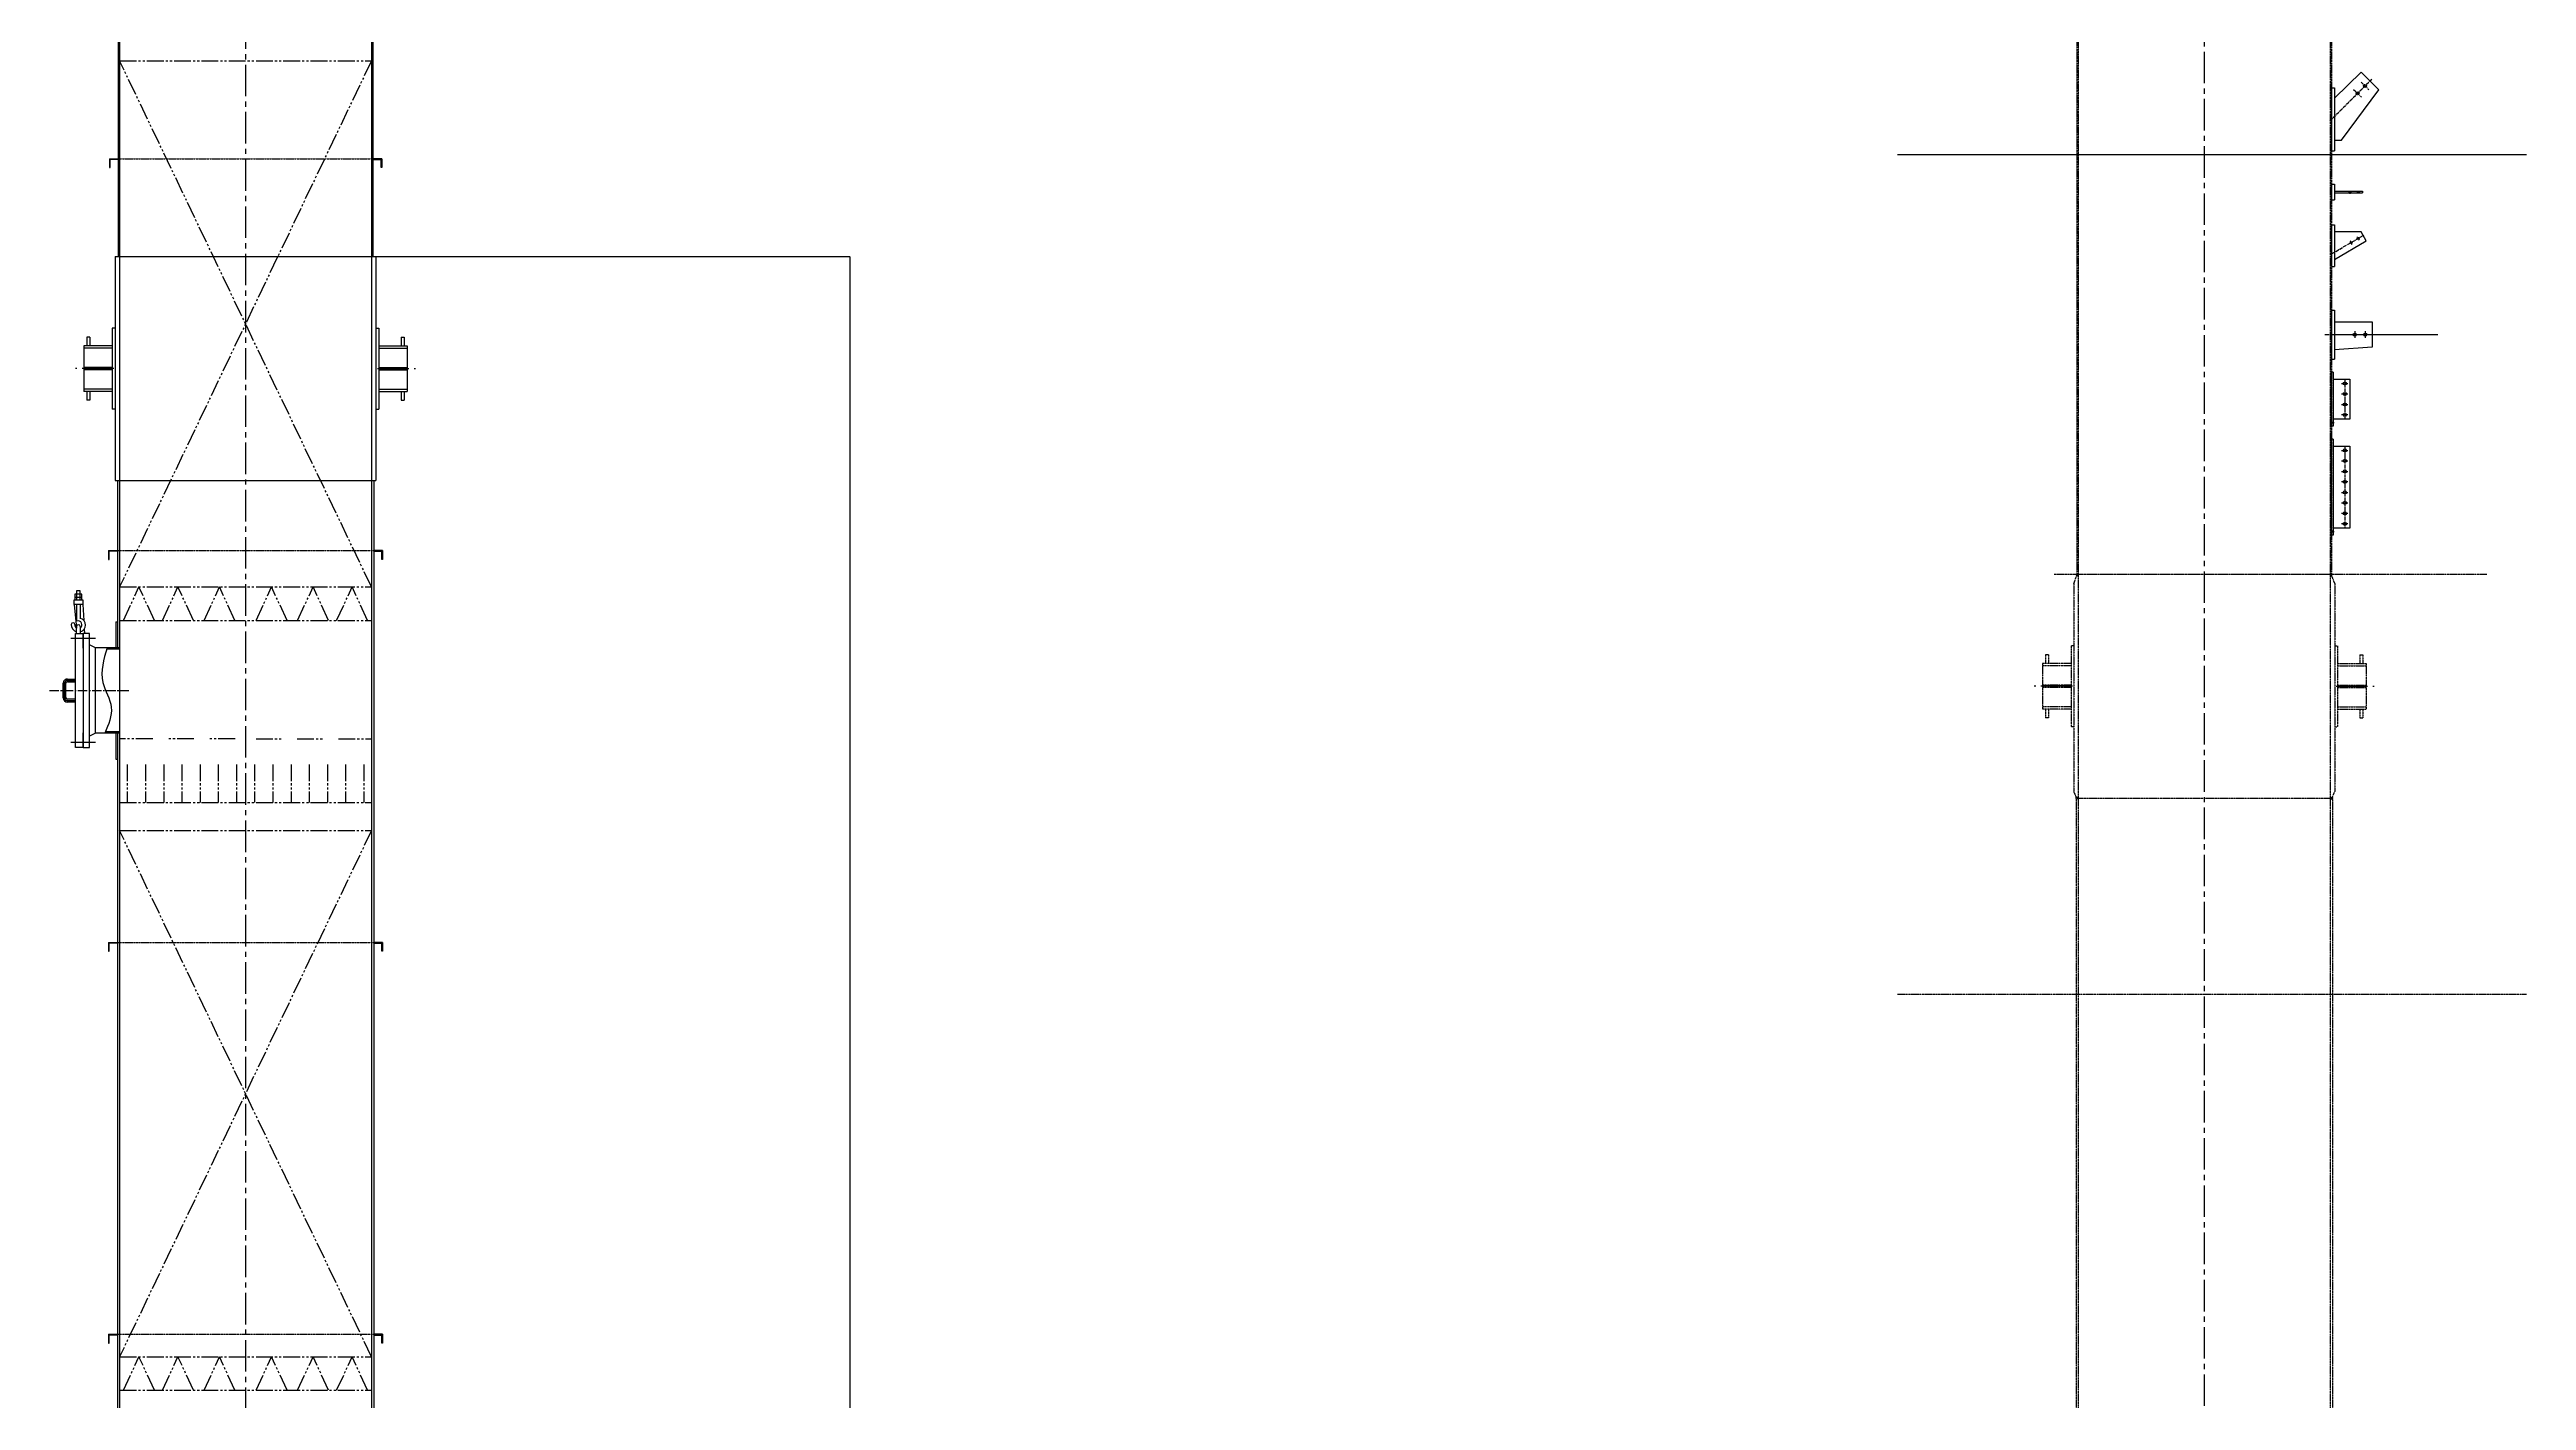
# Model space of a CAD drawing. Extents: x 45567 to 121349, y -17555 to 19241.
# Drawn here: x 83784 to 101482, y -507 to 9145 of the extents above; entities that cross this region are included whole.
import ezdxf

# ---------------------------------------------------------------- set-up
doc = ezdxf.new("R2010")
doc.units = 0
doc.header["$LTSCALE"] = 30
doc.header["$MEASUREMENT"] = 0
for name, pattern in [('CENTER2', [1.125, 0.75, -0.125, 0.125, -0.125]), ('DASHDOT-S', [14, 10, -2, 0, -2]), ('LIDIVIDE', [0.65, 0.4, -0.05, 0.05, -0.05, 0.05, -0.05])]:
    doc.linetypes.add(name, pattern=pattern)
doc.layers.get('DEFPOINTS').update_dxf_attribs({"linetype": 'CONTINUOUS'})
for name, color, linetype in [('1', 2, 'CONTINUOUS'), ('2', 1, 'CONTINUOUS'), ('3', 3, 'CENTER2'), ('4', 3, 'CENTER2'), ('5', 6, 'LIDIVIDE')]:
    doc.layers.add(name, color=color, linetype=linetype)
doc.styles.add('HZ', font='simplex.shx', dxfattribs={"width": 0.75, "bigfont": 'SBTXT.shx'})
doc.dimstyles.new('STANDARD$0', dxfattribs={"dimtxt": 3.2, "dimasz": 2.8, "dimexe": 0.6, "dimexo": 0.6, "dimgap": 1, "dimtad": 1, "dimdec": 0, "dimzin": 0, "dimdsep": 46, "dimtxsty": 'HZ', "dimcen": 0.09, "dimadec": 0, "dimazin": 0, "dimtfac": 1, "dimtdec": 0, "dimtmove": 0, "dimatfit": 3, "dimfxl": 0, "dimtolj": 1, "dimtzin": 0, "dimarcsym": 0})
doc.dimstyles.new('STANDARD$2', dxfattribs={"dimtxt": 3.2, "dimasz": 2.8, "dimexe": 1, "dimexo": 0, "dimgap": 0.4, "dimtad": 1, "dimtih": 1, "dimtoh": 1, "dimdec": 0, "dimzin": 0, "dimdsep": 46, "dimtxsty": 'HZ', "dimcen": 0.75, "dimclrd": 256, "dimclre": 256, "dimclrt": 256, "dimadec": 0, "dimazin": 0, "dimtfac": 1, "dimtdec": 0, "dimtmove": 0, "dimatfit": 3, "dimfxl": 0, "dimtolj": 1, "dimtzin": 0, "dimlwd": -1, "dimlwe": -1, "dimarcsym": 0})

# ---------------------------------------------------------------- blocks, each defined once
blk = doc.blocks.new('*D848')
at = {"layer": '1'}
for start, end in [(268.4729, 269.2263), (269.2425, 269.9959)]:
    blk.add_arc((85185, 25825), 39326, start, end, dxfattribs=at)
for points in [[(84137, -13488), (84137, -13487), (84134, -13487)], [(85182, -13501), (85182, -13502), (85185, -13501)]]:
    blk.add_solid(points, dxfattribs=at)
at = {"layer": 'DEFPOINTS', "color": 0}
for p in [(85185, 14437), (84240, -9524), (84484, -13495), (84046, -16784), (85185, -17094)]:
    blk.add_point(p, dxfattribs=at)
at = {"layer": '1', "insert": (84659, -13498), "char_height": 3.2, "attachment_point": 5, "style": 'HZ'}
blk.add_mtext('\\A1;1.531°', dxfattribs=at)
blk = doc.blocks.new('*D2509')
at = {"layer": '1', "color": 0, "lineweight": -2}
for p, q in [((86117, 7666), (89505, 7666)), ((89505, -16832), (89505, 7663)), ((86951, -16834), (89505, -16834))]:
    blk.add_line(p, q, dxfattribs=at)
at = {"layer": '1', "color": 0}
for points in [[(89504, 7663), (89505, 7663), (89505, 7666)], [(89504, -16832), (89505, -16832), (89505, -16834)]]:
    blk.add_solid(points, dxfattribs=at)
at = {"layer": 'DEFPOINTS', "color": 0}
for p in [(86117, 7666), (89505, 7666), (86950, -16834)]:
    blk.add_point(p, dxfattribs=at)
at = {"layer": '1', "color": 0, "insert": (89502, -4584), "char_height": 3.2, "attachment_point": 5, "rotation": 90, "style": 'HZ'}
blk.add_mtext('\\A1;24500', dxfattribs=at)

msp = doc.modelspace()

# ---------------------------------------------------------------- linework, layer by layer
at = {"layer": '1'}
for p, q in [((84211.840153, 8365.514474), (84274.840153, 8365.514474)), ((84211.840153, 8365.514474), (84211.840153, 8302.514474)), ((84274.840153, 8360.514474), (84216.840153, 8360.514474)), ((84216.840153, 8302.514474), (84216.840153, 8360.514474)), ((84274.840153, 8365.514474), (84274.840153, 8360.514474)), ((86157.840153, 8365.514474), (86094.840153, 8365.514474)), ((86094.840153, 8365.514474), (86094.840153, 8360.514474)), ((86094.840153, 8360.514474), (86152.840153, 8360.514474)), ((86152.840153, 8302.514474), (86152.840153, 8360.514474)), ((86157.840153, 8365.514474), (86157.840153, 8302.514474)), ((96988.95886, 8395.816524), (101482.126577, 8395.816524)), ((84211.840153, 8302.514474), (84216.840153, 8302.514474)), ((86157.840153, 8302.514474), (86152.840153, 8302.514474)), ((100090.124015, 7108.695067), (100849.267064, 7108.695067)), ((84205.840153, 5565.514474), (84268.840153, 5565.514474)), ((84205.840153, 5565.514474), (84205.840153, 5502.514474)), ((84205.840153, 5502.514474), (84210.840153, 5502.514474)), ((84268.840153, 5560.514474), (84210.840153, 5560.514474)), ((84210.840153, 5502.514474), (84210.840153, 5560.514474)), ((84268.840153, 5565.514474), (84268.840153, 5560.514474)), ((86163.840153, 5565.514474), (86100.840153, 5565.514474)), ((86100.840153, 5565.514474), (86100.840153, 5560.514474)), ((86100.840153, 5560.514474), (86158.840153, 5560.514474)), ((86158.840153, 5502.514474), (86158.840153, 5560.514474)), ((86163.840153, 5502.514474), (86158.840153, 5502.514474)), ((86163.840153, 5565.514474), (86163.840153, 5502.514474)), ((84205.840153, 2765.514474), (84268.840153, 2765.514474)), ((84205.840153, 2765.514474), (84205.840153, 2702.514474)), ((84205.840153, 2702.514474), (84210.840153, 2702.514474)), ((84268.840153, 2760.514474), (84210.840153, 2760.514474)), ((84210.840153, 2702.514474), (84210.840153, 2760.514474)), ((84268.840153, 2765.514474), (84268.840153, 2760.514474)), ((86163.840153, 2765.514474), (86100.840153, 2765.514474)), ((86100.840153, 2765.514474), (86100.840153, 2760.514474)), ((86100.840153, 2760.514474), (86158.840153, 2760.514474)), ((86158.840153, 2702.514474), (86158.840153, 2760.514474)), ((86163.840153, 2702.514474), (86158.840153, 2702.514474)), ((86163.840153, 2765.514474), (86163.840153, 2702.514474)), ((84205.840153, -34.485526), (84268.840153, -34.485526)), ((84205.840153, -34.485526), (84205.840153, -97.485526)), ((84205.840153, -97.485526), (84210.840153, -97.485526)), ((84268.840153, -39.485526), (84210.840153, -39.485526)), ((84210.840153, -97.485526), (84210.840153, -39.485526)), ((84268.840153, -34.485526), (84268.840153, -39.485526)), ((86163.840153, -34.485526), (86100.840153, -34.485526)), ((86100.840153, -34.485526), (86100.840153, -39.485526)), ((86100.840153, -39.485526), (86158.840153, -39.485526)), ((86158.840153, -97.485526), (86158.840153, -39.485526)), ((86163.840153, -97.485526), (86158.840153, -97.485526)), ((86163.840153, -34.485526), (86163.840153, -97.485526))]:
    msp.add_line(p, q, dxfattribs=at)
msp.add_spline([(84195.463408, 4870.314474), (84165.3784, 4623.758025), (84225.695188, 4445.982503), (84179.026642, 4260.714474)], degree=3, dxfattribs=at)
at = {"layer": '2'}
for p, q in [((84284.840153, 13665.514474), (84284.840153, -4274.485526)), ((86084.840153, 12198.664474), (86084.840153, -7834.485526)), ((84274.840153, 10010.714474), (84274.840153, 7665.514474)), ((86094.840153, 9929.014474), (86094.840153, 7665.514474)), ((100090.124015, 8872.195708), (100110.124015, 8872.195708)), ((100090.124015, 8872.195708), (100090.124015, 8422.195708)), ((100110.124015, 8797.195708), (100300.124015, 8984.474928)), ((100110.124015, 8872.195708), (100110.124015, 8422.195708)), ((100160.124015, 8497.195708), (100427.403236, 8857.195708)), ((100300.124015, 8984.474928), (100427.403236, 8857.195708)), ((100110.124015, 8497.195708), (100160.124015, 8497.195708)), ((100090.124015, 8422.195708), (100110.124015, 8422.195708)), ((100090.124015, 8183.398409), (100110.124015, 8183.398409)), ((100090.124015, 8183.398409), (100090.124015, 8071.398409)), ((100110.124015, 8183.398409), (100110.124015, 8071.398409)), ((100090.124015, 8071.398409), (100110.124015, 8071.398409)), ((100110.124015, 8133.398409), (100310.124015, 8133.398409)), ((100110.124015, 8121.398409), (100310.124015, 8121.398409)), ((100310.124015, 8133.398409), (100310.124015, 8121.398409)), ((100090.124015, 7892.379172), (100090.124015, 7595.983891)), ((100090.124015, 7892.379172), (100110.124015, 7892.379172)), ((100110.124015, 7892.379172), (100110.124015, 7595.983891)), ((100300.29062, 7842.379172), (100110.124015, 7842.379172)), ((100337.79062, 7777.427266), (100300.29062, 7842.379172)), ((84252.840153, 7665.514474), (86116.840153, 7665.514474)), ((84252.840153, 7665.514474), (84252.840153, 6065.514474)), ((86116.840153, 7665.514474), (86116.840153, 6065.514474)), ((100110.124015, 7645.983891), (100337.79062, 7777.427266)), ((100090.124015, 7595.983891), (100110.124015, 7595.983891)), ((100090.124015, 7283.695067), (100110.124015, 7283.695067)), ((100090.124015, 7283.695067), (100090.124015, 6933.695067)), ((100110.124015, 7283.695067), (100110.124015, 6933.695067)), ((84050.840153, 7090.514474), (84050.840153, 7028.014474)), ((84072.840153, 7090.514474), (84050.840153, 7090.514474)), ((84072.840153, 7090.514474), (84072.840153, 7028.014474)), ((84232.840153, 7155.514474), (84232.840153, 6575.514474)), ((84252.840153, 7155.514474), (84232.840153, 7155.514474)), ((86116.840153, 7155.514474), (86136.840153, 7155.514474)), ((86136.840153, 7155.514474), (86136.840153, 6575.514474)), ((86296.840153, 7090.514474), (86296.840153, 7028.014474)), ((86296.840153, 7090.514474), (86318.840153, 7090.514474)), ((86318.840153, 7090.514474), (86318.840153, 7028.014474)), ((100110.124015, 7198.695067), (100380.124015, 7198.695067)), ((100380.124015, 7198.695067), (100380.124015, 7018.695067)), ((84232.840153, 7028.014474), (84028.840153, 7028.014474)), ((84028.840153, 7028.014474), (84028.840153, 6703.014474)), ((84232.840153, 7012.014474), (84028.840153, 7012.014474)), ((86136.840153, 7028.014474), (86340.840153, 7028.014474)), ((86136.840153, 7012.014474), (86340.840153, 7012.014474)), ((86340.840153, 7028.014474), (86340.840153, 6703.014474)), ((100090.124015, 6933.695067), (100110.124015, 6933.695067)), ((100380.124015, 7018.695067), (100110.124015, 6998.695067)), ((84232.840153, 6873.514474), (84028.840153, 6873.514474)), ((84232.840153, 6857.514474), (84028.840153, 6857.514474)), ((86136.840153, 6873.514474), (86340.840153, 6873.514474)), ((86136.840153, 6857.514474), (86340.840153, 6857.514474)), ((100100.124015, 6839.193626), (100090.124015, 6839.193626)), ((100090.124015, 6454.193626), (100090.124015, 6839.193626)), ((100100.124015, 6839.193626), (100100.124015, 6454.193626)), ((100100.124015, 6789.193626), (100219.124015, 6789.193626)), ((100219.124015, 6789.193626), (100219.124015, 6504.193626)), ((84232.840153, 6719.014474), (84028.840153, 6719.014474)), ((84232.840153, 6703.014474), (84028.840153, 6703.014474)), ((84050.840153, 6703.014474), (84050.840153, 6640.514474)), ((84072.840153, 6640.514474), (84050.840153, 6640.514474)), ((84072.840153, 6703.014474), (84072.840153, 6640.514474)), ((84252.840153, 6575.514474), (84232.840153, 6575.514474)), ((86116.840153, 6575.514474), (86136.840153, 6575.514474)), ((86136.840153, 6719.014474), (86340.840153, 6719.014474)), ((86136.840153, 6703.014474), (86340.840153, 6703.014474)), ((86296.840153, 6703.014474), (86296.840153, 6640.514474)), ((86296.840153, 6640.514474), (86318.840153, 6640.514474)), ((86318.840153, 6703.014474), (86318.840153, 6640.514474)), ((100100.124015, 6454.193626), (100090.124015, 6454.193626)), ((100219.124015, 6504.193626), (100100.124015, 6504.193626)), ((100100.124015, 6361.463539), (100090.124015, 6361.463539)), ((100090.124015, 5676.463539), (100090.124015, 6361.463539)), ((100100.124015, 6361.463539), (100100.124015, 5676.463539)), ((100100.124015, 6311.463539), (100219.124015, 6311.463539)), ((100219.124015, 6311.463539), (100219.124015, 5726.463539)), ((84252.840153, 6065.514474), (86116.840153, 6065.514474)), ((84268.840153, 6065.514474), (84268.840153, 4870.314474)), ((86100.840153, 6065.514474), (86100.840153, -617.635526)), ((100100.124015, 5676.463539), (100090.124015, 5676.463539)), ((100219.124015, 5726.463539), (100100.124015, 5726.463539)), ((84258.840153, 5055.514474), (84268.840153, 5055.514474)), ((84258.840153, 5055.514474), (84258.840153, 4870.314474)), ((84024.840153, 4867.411616), (84024.840153, 4263.617331)), ((83882.600153, 4512.295426), (83882.600153, 4618.733521)), ((83901.952534, 4512.295426), (83901.952534, 4618.733521)), ((83911.628725, 4647.762093), (83969.685867, 4647.762093)), ((83911.628725, 4628.409712), (83969.685867, 4628.409712)), ((83969.685867, 4502.619236), (83911.628725, 4502.619236)), ((83969.685867, 4483.266855), (83911.628725, 4483.266855)), ((84258.840153, 4260.714474), (84258.840153, 4075.514474)), ((84268.840153, 4260.714474), (84268.840153, -617.635526)), ((84258.840153, 4075.514474), (84268.840153, 4075.514474))]:
    msp.add_line(p, q, dxfattribs=at)
at = {"layer": '2', "ltscale": 5}
for p, q in [((83959.203923, 5213.214473), (83990.830292, 5213.214473)), ((83959.203923, 5180.194473), (83959.203923, 5213.214473)), ((84023.381464, 5180.194473), (83959.203923, 5180.194473)), ((83959.203923, 5180.194473), (83976.649777, 5012.188322)), ((84016.230292, 5253.854473), (83965.430292, 5253.854473)), ((83965.430292, 5253.854473), (83965.430292, 5213.214473)), ((83965.430292, 5233.534473), (84016.230292, 5233.534473)), ((84003.530292, 5276.714473), (83978.130292, 5276.714473)), ((83978.130292, 5276.714473), (83978.130292, 5213.214473)), ((83978.130292, 5180.194473), (83978.130292, 5062.084474)), ((83990.830292, 5213.214473), (84023.381464, 5213.214473)), ((84003.530292, 5213.214473), (84003.530292, 5276.714473)), ((84003.530292, 5180.194473), (84003.530292, 5081.134474)), ((84016.230292, 5213.214473), (84016.230292, 5253.854473)), ((84023.381464, 5213.214473), (84023.381464, 5180.194473)), ((84023.381464, 5180.194473), (84028.930827, 5066.453499)), ((83969.685867, 4971.914474), (84021.937296, 4971.914474)), ((83969.685867, 4159.114474), (83969.685867, 4971.914474)), ((83978.130292, 4971.914474), (83978.130292, 5022.714474)), ((84003.530292, 5022.714474), (84003.530292, 4971.914474)), ((84021.937296, 4971.914474), (84021.937296, 4870.314474)), ((84069.350629, 4971.914474), (84024.840153, 4971.914474)), ((84024.840153, 4971.914474), (84024.840153, 4159.114474)), ((84031.96693, 5004.224846), (84033.543336, 4971.914474)), ((84069.350629, 4159.114474), (84069.350629, 4971.914474)), ((84021.937296, 4870.314474), (84024.840153, 4867.411616)), ((84113.861105, 4870.314474), (84069.350629, 4892.569712)), ((84284.840153, 4870.314474), (84113.861105, 4870.314474)), ((84113.861105, 4260.714474), (84113.861105, 4870.314474)), ((84284.840153, 4860.314474), (84192.526151, 4860.314474)), ((84024.840153, 4263.617331), (84021.937296, 4260.714474)), ((84021.937296, 4260.714474), (84021.937296, 4159.114474)), ((84113.861105, 4260.714474), (84069.350629, 4238.459236)), ((84284.840153, 4260.714474), (84113.861105, 4260.714474)), ((84284.840153, 4270.714474), (84183.317501, 4270.714474)), ((84021.937296, 4159.114474), (83969.685867, 4159.114474)), ((84024.840153, 4159.114474), (84069.350629, 4159.114474))]:
    msp.add_line(p, q, dxfattribs=at)
at = {"layer": '2'}
for centre, radius in [((100328.408286, 8885.479979), 11), ((100275.375278, 8832.44697), 11), ((100280.649604, 7796.398409), 7), ((100228.68808, 7766.398409), 7), ((100255.124015, 7108.695067), 11), ((100330.124015, 7108.695067), 11), ((100184.124015, 6759.193626), 11), ((100184.124015, 6684.193626), 11), ((100184.124015, 6609.193626), 11), ((100184.124015, 6534.193626), 11), ((100184.124015, 6281.463539), 11), ((100184.124015, 6206.463539), 11), ((100184.124015, 6131.463539), 11), ((100184.124015, 6056.463539), 11), ((100184.124015, 5981.463539), 11), ((100184.124015, 5906.463539), 11), ((100184.124015, 5831.463539), 11), ((100184.124015, 5756.463539), 11)]:
    msp.add_circle(centre, radius, dxfattribs=at)
at = {"layer": '2', "ltscale": 5}
for centre, radius, start, end in [((83990.804882, 5035.077916), 50.8, 178.1877101923, 255.5520850983), ((83952.730292, 5036.684474), 12.7, 0, 180), ((83990.617436, 5033.403046), 25.4, 172.5772075938, 240.5528947596), ((83987.655292, 5035.096974), 28.619063, 303.6900675264, 109.4400348263), ((83990.830292, 5022.714474), 12.7, 0, 180), ((83992.946959, 5033.509474), 48.786756, 282.5288077081, 77.4711922919)]:
    msp.add_arc(centre, radius, start, end, dxfattribs=at)
at = {"layer": '2'}
for centre, radius, start, end in [((83911.628725, 4618.733522), 29.028571, 90.0000007671, 180.0000007671), ((83911.628725, 4618.733522), 9.67619, 90.0000007671, 180.0000007671), ((83911.628724, 4512.295427), 29.028571, 180.0000007671, 270.0000007671), ((83911.628724, 4512.295426), 9.67619, 180.0000007671, 270.0000007671)]:
    msp.add_arc(centre, radius, start, end, dxfattribs=at)
at = {"layer": '3', "ltscale": 10}
for p, q in [((85184.840153, 14436.761658), (85184.840153, -17093.858621)), ((99180.124015, 12167.063708), (99180.124015, -15834.264874)), ((84242.810663, 6865.514474), (83970.269536, 6865.514474)), ((86126.869643, 6865.514474), (86399.41077, 6865.514474)), ((98238.094525, 4595.816524), (97965.553398, 4595.816524)), ((100122.153505, 4595.816524), (100394.694632, 4595.816524))]:
    msp.add_line(p, q, dxfattribs=at)
at = {"layer": '3'}
for p, q in [((100077.675485, 8634.747177), (100376.207823, 8933.279515)), ((100247.452623, 8860.369625), (100303.297932, 8804.524316)), ((100300.485632, 8913.402633), (100356.330941, 8857.557324)), ((100220.124015, 8133.801175), (100220.124015, 8113.861716)), ((100280.124015, 8132.804177), (100280.124015, 8115.855628)), ((100090.124015, 7686.398409), (100323.864045, 7821.348278)), ((100288.795316, 7782.289623), (100272.380159, 7810.721508)), ((100236.833791, 7752.289623), (100220.418635, 7780.721508)), ((100042.511571, 7108.695067), (100407.557912, 7108.695067)), ((100255.124015, 7132.263503), (100255.124015, 7085.12663)), ((100330.124015, 7132.263503), (100330.124015, 7085.12663)), ((100159.624015, 6759.193626), (100206.924015, 6759.193626)), ((100184.124015, 6789.193626), (100184.124015, 6504.193626)), ((100159.624015, 6684.193626), (100206.924015, 6684.193626)), ((100159.624015, 6609.193626), (100206.924015, 6609.193626)), ((100108.274015, 6477.993626), (100081.324015, 6477.993626)), ((100206.924015, 6534.193626), (100159.624015, 6534.193626)), ((100159.624015, 6281.463539), (100206.924015, 6281.463539)), ((100159.624015, 6206.463539), (100206.924015, 6206.463539)), ((100184.124015, 6311.463539), (100184.124015, 5726.463539)), ((100159.624015, 6131.463539), (100206.924015, 6131.463539)), ((100206.924015, 6056.463539), (100159.624015, 6056.463539)), ((100159.624015, 5981.463539), (100206.924015, 5981.463539)), ((100159.624015, 5906.463539), (100206.924015, 5906.463539)), ((100108.274015, 5700.263539), (100081.324015, 5700.263539)), ((100206.924015, 5831.463539), (100159.624015, 5831.463539)), ((100206.924015, 5756.463539), (100159.624015, 5756.463539))]:
    msp.add_line(p, q, dxfattribs=at)
at = {"layer": '3', "linetype": 'DASHDOT-S'}
for p, q in [((84113.861105, 4938.047807), (83935.819201, 4938.047807)), ((83892.276344, 4512.295426), (83892.276344, 4618.733521)), ((83911.628725, 4638.085902), (83969.685867, 4638.085902)), ((83969.685867, 4492.943045), (83911.628725, 4492.943045)), ((84113.861105, 4192.981141), (83935.819201, 4192.981141))]:
    msp.add_line(p, q, dxfattribs=at)
at = {"layer": '3', "ltscale": 1050}
for p, q in [((84113.861105, 4938.047807), (83935.819201, 4938.047807)), ((84113.861105, 4192.981141), (83935.819201, 4192.981141))]:
    msp.add_line(p, q, dxfattribs=at)
at = {"layer": '3', "ltscale": 3}
msp.add_line((83784.386523, 4565.514474), (84351.56098, 4565.514474), dxfattribs=at)
at = {"layer": '3', "linetype": 'DASHDOT-S'}
for centre, start, end in [((83911.628725, 4618.733522), 90.0000007671, 180.0000007671), ((83911.628724, 4512.295426), 180.0000007671, 270.0000007671)]:
    msp.add_arc(centre, 19.352381, start, end, dxfattribs=at)
at = {"layer": '4'}
for p, q in [((100213.124015, 8133.398409), (100213.124015, 8121.398409)), ((100227.124015, 8133.398409), (100227.124015, 8121.398409)), ((100273.124015, 8133.398409), (100273.124015, 8121.398409)), ((100287.124015, 8133.398409), (100287.124015, 8121.398409)), ((100100.124015, 6480.993626), (100090.124015, 6480.993626)), ((100100.124015, 6474.993626), (100090.124015, 6474.993626)), ((100100.124015, 5703.263539), (100090.124015, 5703.263539)), ((100100.124015, 5697.263539), (100090.124015, 5697.263539))]:
    msp.add_line(p, q, dxfattribs=at)
at = {"layer": '5'}
for p, q in [((98270.124015, 11370.816524), (98270.124015, 5401.435326)), ((98280.124015, 11395.816524), (98280.124015, -10079.183476)), ((100080.124015, 11395.816524), (100080.124015, -10104.183476)), ((100090.124015, 11370.816524), (100090.124015, 5401.435326)), ((84266.840153, 8365.514474), (86102.840153, 8365.514474)), ((84266.840153, 5565.514474), (86102.840153, 5565.514474)), ((98107.641448, 5395.816524), (101198.806603, 5395.816524)), ((98248.124015, 5329.816524), (98270.124015, 5390.197722)), ((98248.124015, 5329.816524), (98248.124015, 3843.816524)), ((98280.124015, 5387.888321), (98266.394448, 5379.961551)), ((98278.124015, 5396.816524), (98270.124015, 5401.435326)), ((98278.124015, 5394.816524), (98270.124015, 5390.197722)), ((98278.124015, 5396.816524), (98280.124015, 5396.816524)), ((98278.124015, 5394.816524), (98280.124015, 5394.816524)), ((98280.124015, 5395.816524), (100080.124015, 5395.816524)), ((100082.124015, 5396.816524), (100080.124015, 5396.816524)), ((100082.124015, 5394.816524), (100080.124015, 5394.816524)), ((100080.124015, 5387.888321), (100093.853583, 5379.961551)), ((100082.124015, 5396.816524), (100090.124015, 5401.435326)), ((100082.124015, 5394.816524), (100090.124015, 5390.197722)), ((100112.124015, 5329.816524), (100090.124015, 5390.197722)), ((100112.124015, 5329.816524), (100112.124015, 3843.816524)), ((98046.124015, 4820.816524), (98046.124015, 4758.316524)), ((98068.124015, 4820.816524), (98046.124015, 4820.816524)), ((98068.124015, 4820.816524), (98068.124015, 4758.316524)), ((98228.124015, 4885.816524), (98228.124015, 4305.816524)), ((98248.124015, 4885.816524), (98228.124015, 4885.816524)), ((100112.124015, 4885.816524), (100132.124015, 4885.816524)), ((100132.124015, 4885.816524), (100132.124015, 4305.816524)), ((100292.124015, 4820.816524), (100292.124015, 4758.316524)), ((100292.124015, 4820.816524), (100314.124015, 4820.816524)), ((100314.124015, 4820.816524), (100314.124015, 4758.316524)), ((98228.124015, 4758.316524), (98024.124015, 4758.316524)), ((98024.124015, 4758.316524), (98024.124015, 4433.316524)), ((98228.124015, 4742.316524), (98024.124015, 4742.316524)), ((98228.124015, 4603.816524), (98024.124015, 4603.816524)), ((100132.124015, 4758.316524), (100336.124015, 4758.316524)), ((100132.124015, 4742.316524), (100336.124015, 4742.316524)), ((100132.124015, 4603.816524), (100336.124015, 4603.816524)), ((100336.124015, 4758.316524), (100336.124015, 4433.316524)), ((98228.124015, 4587.816524), (98024.124015, 4587.816524)), ((98228.124015, 4449.316524), (98024.124015, 4449.316524)), ((98228.124015, 4433.316524), (98024.124015, 4433.316524)), ((98046.124015, 4433.316524), (98046.124015, 4370.816524)), ((98068.124015, 4433.316524), (98068.124015, 4370.816524)), ((100132.124015, 4587.816524), (100336.124015, 4587.816524)), ((100132.124015, 4449.316524), (100336.124015, 4449.316524)), ((100132.124015, 4433.316524), (100336.124015, 4433.316524)), ((100292.124015, 4433.316524), (100292.124015, 4370.816524)), ((100314.124015, 4433.316524), (100314.124015, 4370.816524)), ((98068.124015, 4370.816524), (98046.124015, 4370.816524)), ((98248.124015, 4305.816524), (98228.124015, 4305.816524)), ((100112.124015, 4305.816524), (100132.124015, 4305.816524)), ((100292.124015, 4370.816524), (100314.124015, 4370.816524)), ((98264.124015, 3804.899428), (98248.124015, 3843.816524)), ((98278.124015, 3796.816524), (98264.124015, 3804.899428)), ((98278.124015, 3794.816524), (98264.124015, 3786.73362)), ((98264.124015, 3786.73362), (98264.124015, -10079.183476)), ((98280.124015, 3796.816524), (98278.124015, 3796.816524)), ((98280.124015, 3794.816524), (98278.124015, 3794.816524)), ((98280.124015, 3795.816524), (100080.124015, 3795.816524)), ((100080.124015, 3796.816524), (100082.124015, 3796.816524)), ((100080.124015, 3794.816524), (100082.124015, 3794.816524)), ((100082.124015, 3796.816524), (100096.124015, 3804.899428)), ((100082.124015, 3794.816524), (100096.124015, 3786.73362)), ((100096.124015, 3804.899428), (100112.124015, 3843.816524)), ((100096.124015, 3786.73362), (100096.124015, -10079.183476)), ((84266.840153, 2765.514474), (86102.840153, 2765.514474)), ((84266.840153, 2765.514474), (86102.840153, 2765.514474)), ((96988.95886, 2395.816524), (101482.126577, 2395.816524)), ((84266.840153, -34.485526), (86102.840153, -34.485526))]:
    msp.add_line(p, q, dxfattribs=at)
at = {"layer": '5', "ltscale": 10}
for p, q in [((84284.840153, 9065.514474), (86084.840153, 9065.514474)), ((86084.840153, 9065.514474), (84284.840153, 5305.514474)), ((86084.840153, 5305.514474), (84284.840153, 9065.514474)), ((84284.840153, 5305.514474), (86084.840153, 5305.514474)), ((84312.535866, 5065.514474), (84423.210873, 5305.514474)), ((84533.88588, 5065.514474), (84423.210873, 5305.514474)), ((84591.488283, 5065.514474), (84702.16329, 5305.514474)), ((84812.838298, 5065.514474), (84702.16329, 5305.514474)), ((84888.164218, 5065.514474), (84998.839225, 5305.514474)), ((85109.514233, 5065.514474), (84998.839225, 5305.514474)), ((85260.166073, 5065.514474), (85370.841081, 5305.514474)), ((85481.516088, 5065.514474), (85370.841081, 5305.514474)), ((85556.842008, 5065.514474), (85667.517016, 5305.514474)), ((85778.192023, 5065.514474), (85667.517016, 5305.514474)), ((85835.794426, 5065.514474), (85946.469433, 5305.514474)), ((86057.14444, 5065.514474), (85946.469433, 5305.514474)), ((84284.840153, 5065.514474), (86084.840153, 5065.514474)), ((84521.76375, 4220.358566), (84284.840153, 4220.358566)), ((84815.900548, 4220.358566), (84624.478186, 4220.358566)), ((85110.037346, 4220.358566), (84918.614984, 4220.358566)), ((85259.64296, 4220.358566), (85451.065322, 4220.358566)), ((85553.779758, 4220.358566), (85745.20212, 4220.358566)), ((85847.916556, 4220.358566), (86084.840153, 4220.358566)), ((84339.840153, 4037.947458), (84339.840153, 3765.514474)), ((84469.840153, 4037.947458), (84469.840153, 3765.514474)), ((84599.840153, 4037.947458), (84599.840153, 3765.514474)), ((84729.840153, 4037.947458), (84729.840153, 3765.514474)), ((84859.840153, 4037.947458), (84859.840153, 3765.514474)), ((84989.840153, 4037.947458), (84989.840153, 3765.514474)), ((85119.840153, 4037.947458), (85119.840153, 3765.514474)), ((85249.840153, 4037.947458), (85249.840153, 3765.514474)), ((85379.840153, 4037.947458), (85379.840153, 3765.514474)), ((85509.840153, 4037.947458), (85509.840153, 3765.514474)), ((85639.840153, 4037.947458), (85639.840153, 3765.514474)), ((85769.840153, 4037.947458), (85769.840153, 3765.514474)), ((85899.840153, 4037.947458), (85899.840153, 3765.514474)), ((86029.840153, 4037.947458), (86029.840153, 3765.514474)), ((84284.840153, 3765.514474), (86084.840153, 3765.514474)), ((84284.840153, 3565.514474), (86084.840153, 3565.514474)), ((86084.840153, 3565.514474), (84284.840153, -194.485526)), ((86084.840153, -194.485526), (84284.840153, 3565.514474)), ((84284.840153, -194.485526), (86084.840153, -194.485526)), ((84312.535866, -434.485526), (84423.210873, -194.485526)), ((84533.88588, -434.485526), (84423.210873, -194.485526)), ((84591.488283, -434.485526), (84702.16329, -194.485526)), ((84812.838298, -434.485526), (84702.16329, -194.485526)), ((84888.164218, -434.485526), (84998.839225, -194.485526)), ((85109.514233, -434.485526), (84998.839225, -194.485526)), ((85260.166073, -434.485526), (85370.841081, -194.485526)), ((85481.516088, -434.485526), (85370.841081, -194.485526)), ((85556.842008, -434.485526), (85667.517016, -194.485526)), ((85778.192023, -434.485526), (85667.517016, -194.485526)), ((85835.794426, -434.485526), (85946.469433, -194.485526)), ((86057.14444, -434.485526), (85946.469433, -194.485526)), ((84284.840153, -434.485526), (86084.840153, -434.485526))]:
    msp.add_line(p, q, dxfattribs=at)
at = {"layer": '5'}
for centre, radius, start, end in [((98297.496591, 5395.433989), 28.236769, 165.788187107, 192.0573998902), ((100062.751439, 5395.433989), 28.236769, 347.9426001098, 14.211812893), ((98307.911432, 3796.93967), 45.256682, 168.2408276345, 194.639573545), ((100052.336598, 3796.93967), 45.256682, 345.360426455, 11.7591723655)]:
    msp.add_arc(centre, radius, start, end, dxfattribs=at)

# ---------------------------------------------------------------- dimensions: what is measured, and where the dimension line sits
at = {"layer": '1'}
dim = msp.add_angular_dim_2l(base=(84484.222143, -13494.92182), line1=((85184.840153, 14436.761658), (85184.840153, -17093.858621)), line2=((84045.840153, -16784.485526), (84239.908574, -9524.485526)), dimstyle='STANDARD$2', override={"dimadec": 3}, dxfattribs=at)
dim.commit()
dim.dimension.update_dxf_attribs({"geometry": '*D848', "text_midpoint": (84659.364483, -13497.65242)})
dim = msp.add_linear_dim(base=(89504.75723, 7665.514474), p1=(86950.237559, -16834.485526), p2=(86116.840153, 7665.514474), angle=90, dimstyle='STANDARD$0', dxfattribs=at)
dim.commit()
dim.dimension.update_dxf_attribs({"geometry": '*D2509', "text_midpoint": (89502.15723, -4584.485526)})

doc.saveas('drawing.dxf')
